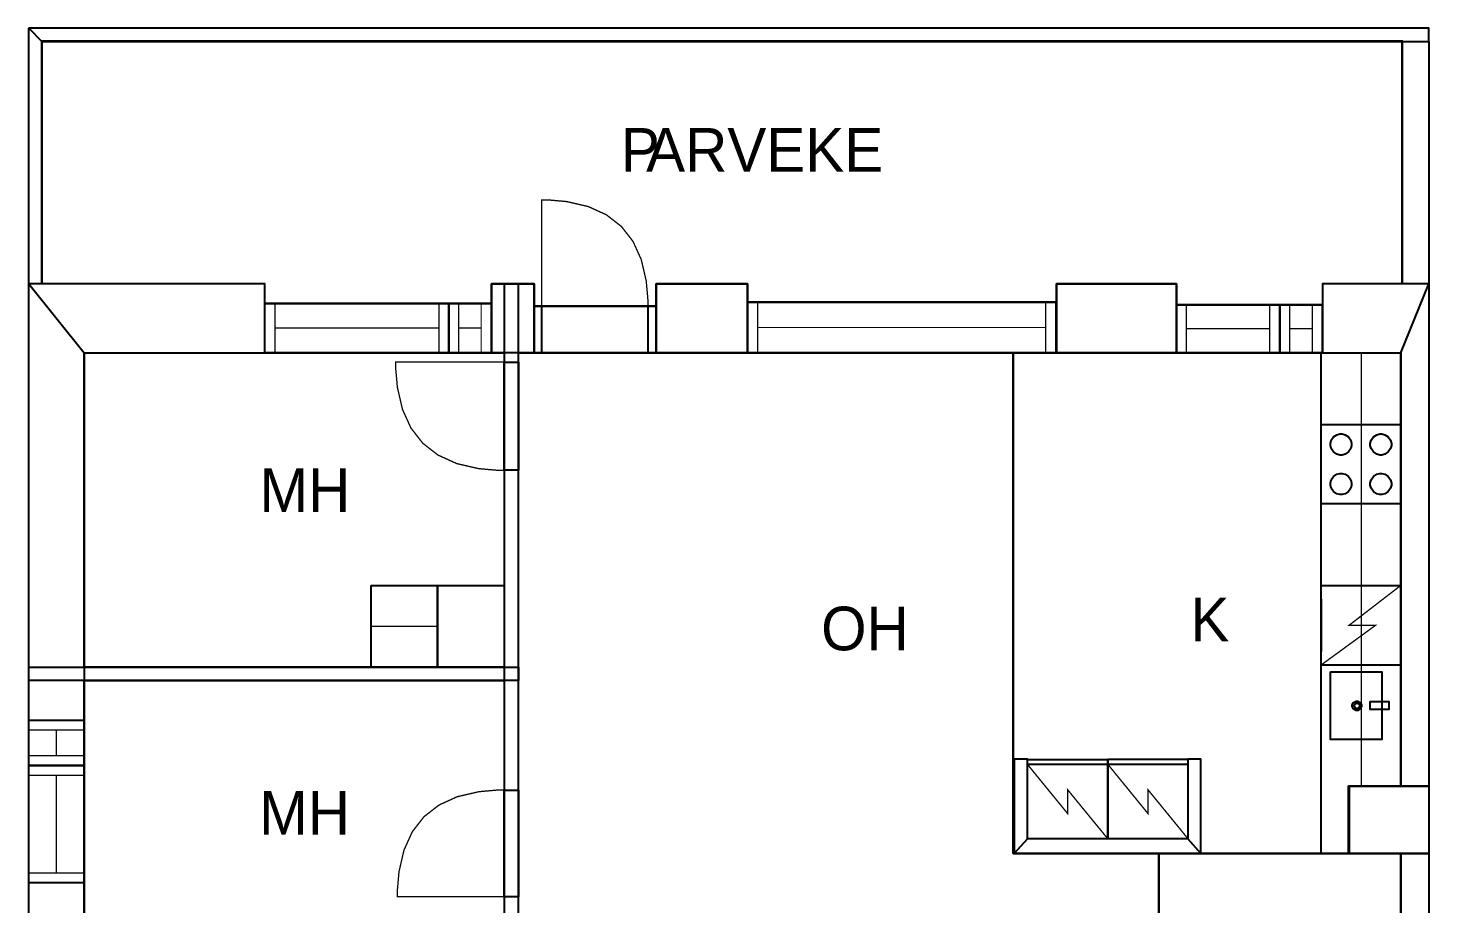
# Model space of a CAD drawing. Extents: x 0.4 to 11.5, y 0 to 12.5.
# Drawn here: x 0.43 to 11.45, y 5.57 to 12.46 of the extents above; entities that cross this region are included whole.
import ezdxf

# ---------------------------------------------------------------- set-up
doc = ezdxf.new("R2010")
doc.units = 0
doc.layers.get('0').update_dxf_attribs({"linetype": 'CONTINUOUS'})

msp = doc.modelspace()

# ---------------------------------------------------------------- linework, layer by layer
at = {"color": 0}
for points, const_width in [([(0.54221, 12.3538), (11.4511, 12.3538), (11.4511, 12.458), (0.438043, 12.458), (0.54221, 12.3538)], 0.002083), ([(0.438043, 10.4467), (0.438043, 12.458), (0.54221, 12.3538), (0.54221, 10.4467), (0.438043, 10.4467)], 0.002083), ([(11.2427, 10.4467), (10.6151, 10.4467), (10.6151, 10.2805), (9.4655, 10.2805), (9.4655, 10.4467), (8.52154, 10.4467), (8.52154, 10.3014), (6.09158, 10.3014), (6.09158, 10.4467), (5.37343, 10.4467), (5.37343, 10.2723), (4.41396, 10.2723), (4.41396, 10.4467), (4.0779, 10.4467), (4.0779, 10.2917), (2.29617, 10.2917), (2.29617, 10.4467), (0.54221, 10.4467), (0.54221, 12.3587), (11.2427, 12.3587), (11.2427, 10.4467)], 0.002083), ([(11.2427, 12.3538), (11.4511, 12.3538), (11.4511, 10.4467), (11.2427, 10.4467), (11.2427, 12.3538)], 0.002083), ([(5.30886, 10.2723), (5.30886, 10.3213), (5.29579, 10.4681), (5.25662, 10.6378), (5.19135, 10.7813), (5.10004, 10.8987), (4.98258, 10.9901), (4.83903, 11.0553), (4.66938, 11.0945), (4.52257, 11.1075), (4.47364, 11.1075), (4.47364, 10.2723), (5.30886, 10.2723)], 0.010417), ([(0.875543, 9.905), (2.29617, 9.905), (2.29617, 10.4467), (0.438043, 10.4467), (0.875543, 9.905)], 0.002083), ([(0.438043, 0.957411), (0.438043, 10.4467), (0.875543, 9.905), (0.875543, 1.17616), (0.438043, 0.957411)], 0.002083), ([(4.0779, 10.4467), (4.41396, 10.4467), (4.41396, 9.905), (4.0779, 9.905), (4.0779, 10.4467)], 0.002083), ([(4.29096, 3.64968), (4.29096, 10.4467), (4.1774, 10.4467), (4.1774, 3.54551), (4.29096, 3.64968)], 0.002083), ([(5.37343, 10.4467), (6.09158, 10.4467), (6.09158, 9.905), (5.37343, 9.905), (5.37343, 10.4467)], 0.002083), ([(8.52154, 10.4467), (9.4655, 10.4467), (9.4655, 9.905), (8.52154, 9.905), (8.52154, 10.4467)], 0.002083), ([(10.6151, 9.905), (11.2323, 9.905), (11.4511, 10.4467), (10.6151, 10.4467), (10.6151, 9.905)], 0.002083), ([(11.4511, 10.4467), (11.4511, 6.4924), (11.2323, 6.4924), (11.2323, 9.905), (11.4511, 10.4467)], 0.002083), ([(2.29665, 10.2917), (3.74333, 10.2917), (3.74333, 9.905), (2.29665, 9.905), (2.29665, 10.2917)], 0.010417), ([(2.29665, 10.2917), (3.74333, 10.2917), (3.74333, 9.905), (2.29665, 9.905), (2.29665, 10.2917)], 0.010417), ([(2.29617, 10.2917), (4.0779, 10.2917), (4.0779, 9.905), (2.29617, 9.905), (2.29617, 10.2917)], 0.002083), ([(3.74333, 10.2917), (4.07531, 10.2917), (4.07531, 9.905), (3.74333, 9.905), (3.74333, 10.2917)], 0.010417), ([(3.74333, 10.2917), (4.07531, 10.2917), (4.07531, 9.905), (3.74333, 9.905), (3.74333, 10.2917)], 0.010417), ([(4.41396, 10.2723), (5.37343, 10.2723), (5.37343, 9.905), (4.41396, 9.905), (4.41396, 10.2723)], 0.002083), ([(4.47374, 10.2723), (5.30886, 10.2723), (5.30886, 9.905), (4.47374, 9.905), (4.47374, 10.2723)], 0.010417), ([(4.47374, 10.2723), (5.30886, 10.2723), (5.30886, 9.905), (4.47374, 9.905), (4.47374, 10.2723)], 0.010417), ([(6.09511, 10.3014), (8.51676, 10.3014), (8.51676, 9.905), (6.09511, 9.905), (6.09511, 10.3014)], 0.010417), ([(6.09511, 10.3014), (8.51676, 10.3014), (8.51676, 9.905), (6.09511, 9.905), (6.09511, 10.3014)], 0.010417), ([(6.09158, 10.3014), (8.52154, 10.3014), (8.52154, 9.905), (6.09158, 9.905), (6.09158, 10.3014)], 0.002083), ([(9.46696, 10.2805), (10.2782, 10.2805), (10.2782, 9.905), (9.46696, 9.905), (9.46696, 10.2805)], 0.010417), ([(9.46696, 10.2805), (10.2782, 10.2805), (10.2782, 9.905), (9.46696, 9.905), (9.46696, 10.2805)], 0.010417), ([(9.4655, 10.2805), (10.6151, 10.2805), (10.6151, 9.905), (9.4655, 9.905), (9.4655, 10.2805)], 0.002083), ([(10.2782, 10.2805), (10.6134, 10.2805), (10.6134, 9.905), (10.2782, 9.905), (10.2782, 10.2805)], 0.010417), ([(10.2782, 10.2805), (10.6134, 10.2805), (10.6134, 9.905), (10.2782, 9.905), (10.2782, 10.2805)], 0.010417), ([(4.1774, 8.97906), (4.12744, 8.97906), (3.9776, 8.9924), (3.80447, 9.03233), (3.65793, 9.09896), (3.53808, 9.19217), (3.44482, 9.31207), (3.37825, 9.45856), (3.33826, 9.63167), (3.32497, 9.78153), (3.32497, 9.83143), (4.1774, 9.83143), (4.1774, 8.97906)], 0.010417), ([(4.1774, 9.83143), (4.29096, 9.83143), (4.29096, 8.97906), (4.1774, 8.97906), (4.1774, 9.83143)], 0.010417), ([(4.1774, 9.83143), (4.29096, 9.83143), (4.29096, 8.97906), (4.1774, 8.97906), (4.1774, 9.83143)], 0.010417), ([(10.6038, 9.905), (11.2323, 9.905), (11.2323, 6.4924), (10.8242, 6.4924), (10.8242, 5.96376), (10.6036, 5.96376), (10.6038, 9.905)], 0.010417), ([(10.9198, 9.90522), (10.9198, 6.4924), (11.2323, 6.4924), (11.2323, 9.90522), (10.9198, 9.90522)], 0.010417), ([(10.604, 9.34022), (10.604, 8.71485), (11.2321, 8.71485), (11.2321, 9.34022), (10.604, 9.34022)], 0.010417), ([(10.7607, 9.0995), (10.7526, 9.0995), (10.7282, 9.10607), (10.7017, 9.12392), (10.6839, 9.15039), (10.6774, 9.17475), (10.6774, 9.18283), (10.6774, 9.19097), (10.6839, 9.21528), (10.7017, 9.24175), (10.7282, 9.25965), (10.7526, 9.26617), (10.7607, 9.26617), (10.7688, 9.26617), (10.7931, 9.25965), (10.8196, 9.24175), (10.8375, 9.21528), (10.844, 9.19097), (10.844, 9.18283), (10.844, 9.17475), (10.8375, 9.15039), (10.8196, 9.12392), (10.7931, 9.10607), (10.7688, 9.0995), (10.7607, 9.0995)], 0.010417), ([(11.0739, 9.0995), (11.0658, 9.0995), (11.0414, 9.10607), (11.015, 9.12392), (10.9971, 9.15039), (10.9906, 9.17475), (10.9906, 9.18283), (10.9906, 9.19097), (10.9971, 9.21528), (11.015, 9.24175), (11.0414, 9.25965), (11.0658, 9.26617), (11.0739, 9.26617), (11.082, 9.26617), (11.1063, 9.25965), (11.1329, 9.24175), (11.1507, 9.21528), (11.1573, 9.19097), (11.1573, 9.18283), (11.1573, 9.17475), (11.1507, 9.15039), (11.1329, 9.12392), (11.1063, 9.10607), (11.082, 9.0995), (11.0739, 9.0995)], 0.010417), ([(10.7607, 8.78749), (10.7526, 8.78749), (10.7282, 8.79406), (10.7017, 8.8119), (10.6839, 8.83843), (10.6774, 8.86274), (10.6774, 8.87082), (10.6774, 8.87896), (10.6839, 8.90332), (10.7017, 8.92979), (10.7282, 8.94764), (10.7526, 8.95415), (10.7607, 8.95415), (10.7688, 8.95415), (10.7931, 8.94764), (10.8196, 8.92979), (10.8375, 8.90332), (10.844, 8.87896), (10.844, 8.87082), (10.844, 8.86274), (10.8375, 8.83843), (10.8196, 8.8119), (10.7931, 8.79406), (10.7688, 8.78749), (10.7607, 8.78749)], 0.010417), ([(11.0739, 8.78749), (11.0658, 8.78749), (11.0414, 8.79406), (11.015, 8.8119), (10.9971, 8.83843), (10.9906, 8.86274), (10.9906, 8.87082), (10.9906, 8.87896), (10.9971, 8.90332), (11.015, 8.92979), (11.0414, 8.94764), (11.0658, 8.95415), (11.0739, 8.95415), (11.082, 8.95415), (11.1063, 8.94764), (11.1329, 8.92979), (11.1507, 8.90332), (11.1573, 8.87896), (11.1573, 8.87082), (11.1573, 8.86274), (11.1507, 8.83843), (11.1329, 8.8119), (11.1063, 8.79406), (11.082, 8.78749), (11.0739, 8.78749)], 0.010417), ([(3.13249, 8.07319), (3.65272, 8.07319), (3.65272, 7.43099), (3.13249, 7.43099), (3.13249, 8.07319)], 0.010417), ([(3.65272, 8.07161), (4.17774, 8.07161), (4.17774, 7.42919), (3.65272, 7.42919), (3.65272, 8.07161)], 0.010417), ([(10.6037, 8.07135), (10.6037, 7.44635), (11.2287, 7.44635), (11.2287, 8.07135), (10.6037, 8.07135)], 0.010417), ([(0.438043, 7.42914), (4.29096, 7.42914), (4.29096, 7.32497), (0.438043, 7.32497), (0.438043, 7.42914)], 0.002083), ([(10.6785, 7.39301), (10.6785, 6.85986), (11.0813, 6.85986), (11.0813, 7.39301), (10.6785, 7.39301)], 0.010417), ([(10.8858, 7.08996), (10.8793, 7.08996), (10.86, 7.10064), (10.8493, 7.12001), (10.8493, 7.12642), (10.8493, 7.13286), (10.86, 7.15224), (10.8793, 7.16287), (10.8858, 7.16287), (10.8922, 7.16287), (10.9116, 7.15224), (10.9222, 7.13286), (10.9222, 7.12642), (10.9222, 7.12001), (10.9116, 7.10064), (10.8922, 7.08996), (10.8858, 7.08996)], 0.008333), ([(10.9905, 7.15842), (10.9905, 7.09592), (11.1363, 7.09592), (11.1363, 7.15842), (10.9905, 7.15842)], 0.010417), ([(10.8858, 7.10558), (10.8821, 7.10558), (10.871, 7.11171), (10.865, 7.12278), (10.865, 7.12642), (10.865, 7.1301), (10.871, 7.14117), (10.8821, 7.14725), (10.8858, 7.14725), (10.8894, 7.14725), (10.9005, 7.14117), (10.9066, 7.1301), (10.9066, 7.12642), (10.9066, 7.12278), (10.9005, 7.11171), (10.8894, 7.10558), (10.8858, 7.10558)], 0.008333), ([(0.438043, 7.01313), (0.875543, 7.01313), (0.875543, 6.65582), (0.438043, 6.65582), (0.438043, 7.01313)], 0.010417), ([(0.438043, 7.01313), (0.875543, 7.01313), (0.875543, 6.65582), (0.438043, 6.65582), (0.438043, 7.01313)], 0.010417), ([(0.438043, 6.65582), (0.875543, 6.65582), (0.875543, 5.73242), (0.438043, 5.73242), (0.438043, 6.65582)], 0.010417), ([(0.438043, 6.65582), (0.875543, 6.65582), (0.875543, 5.73242), (0.438043, 5.73242), (0.438043, 6.65582)], 0.010417), ([(8.18918, 6.70628), (8.18918, 5.96376), (8.29335, 6.07915), (8.29335, 6.70628), (8.18918, 6.70628)], 0.002083), ([(8.29335, 6.70426), (8.92594, 6.70426), (8.92594, 6.07926), (8.29335, 6.07926), (8.29335, 6.70426)], 0.010544), ([(8.29335, 6.70426), (8.92594, 6.70426), (8.92594, 6.6626), (8.29335, 6.6626), (8.29335, 6.70426)], 0.010544), ([(8.92594, 6.70443), (9.55707, 6.70443), (9.55707, 6.07943), (8.92594, 6.07943), (8.92594, 6.70443)], 0.010519), ([(8.92594, 6.70443), (9.55707, 6.70443), (9.55707, 6.66276), (8.92594, 6.66276), (8.92594, 6.70443)], 0.010519), ([(9.65875, 5.96376), (9.65875, 6.70628), (9.55458, 6.70628), (9.55458, 6.07915), (9.65875, 5.96376)], 0.002083), ([(4.1774, 6.46283), (4.12819, 6.46283), (3.98058, 6.44976), (3.81006, 6.41038), (3.66575, 6.34478), (3.54769, 6.25293), (3.45589, 6.13488), (3.39031, 5.99056), (3.35092, 5.82004), (3.33783, 5.67242), (3.33783, 5.62321), (4.1774, 5.62321), (4.1774, 6.46283)], 0.010417), ([(4.1774, 6.46283), (4.29096, 6.46283), (4.29096, 5.6231), (4.1774, 5.6231), (4.1774, 6.46283)], 0.010417), ([(4.1774, 6.46283), (4.29096, 6.46283), (4.29096, 5.6231), (4.1774, 5.6231), (4.1774, 6.46283)], 0.010417), ([(10.8209, 6.4924), (11.4511, 6.4924), (11.4511, 5.96376), (10.8209, 5.96376), (10.8209, 6.4924)], 0.002083), ([(8.18918, 5.96376), (9.65875, 5.96376), (9.55458, 6.07915), (8.29335, 6.07915), (8.18918, 5.96376)], 0.002083), ([(11.4511, 5.96376), (11.4511, 0.957411), (11.2323, 1.17616), (11.2323, 5.96376), (11.4511, 5.96376)], 0.002083)]:
    msp.add_lwpolyline(points, close=True, dxfattribs=dict(at, const_width=const_width))
at = {"color": 7}
for points in [[(0.438043, 10.4467), (0.438043, 12.458), (0.54221, 12.3538), (0.54221, 10.4467), (0.438043, 10.4467)], [(0.54221, 12.3538), (11.4511, 12.3538), (11.4511, 12.458), (0.438043, 12.458), (0.54221, 12.3538)], [(11.2427, 10.4467), (10.6151, 10.4467), (10.6151, 10.2805), (9.4655, 10.2805), (9.4655, 10.4467), (8.52154, 10.4467), (8.52154, 10.3014), (6.09158, 10.3014), (6.09158, 10.4467), (5.37343, 10.4467), (5.37343, 10.2723), (4.41396, 10.2723), (4.41396, 10.4467), (4.0779, 10.4467), (4.0779, 10.2917), (2.29617, 10.2917), (2.29617, 10.4467), (0.54221, 10.4467), (0.54221, 12.3587), (11.2427, 12.3587), (11.2427, 10.4467)], [(2.29665, 10.2917), (3.74333, 10.2917), (3.74333, 9.905), (2.29665, 9.905), (2.29665, 10.2917)], [(2.29665, 10.2917), (3.74333, 10.2917), (3.74333, 9.905), (2.29665, 9.905), (2.29665, 10.2917)], [(3.74333, 10.2917), (4.07531, 10.2917), (4.07531, 9.905), (3.74333, 9.905), (3.74333, 10.2917)], [(3.74333, 10.2917), (4.07531, 10.2917), (4.07531, 9.905), (3.74333, 9.905), (3.74333, 10.2917)], [(4.47374, 10.2723), (5.30886, 10.2723), (5.30886, 9.905), (4.47374, 9.905), (4.47374, 10.2723)], [(4.47374, 10.2723), (5.30886, 10.2723), (5.30886, 9.905), (4.47374, 9.905), (4.47374, 10.2723)], [(6.09511, 10.3014), (8.51676, 10.3014), (8.51676, 9.905), (6.09511, 9.905), (6.09511, 10.3014)], [(6.09511, 10.3014), (8.51676, 10.3014), (8.51676, 9.905), (6.09511, 9.905), (6.09511, 10.3014)], [(9.46696, 10.2805), (10.2782, 10.2805), (10.2782, 9.905), (9.46696, 9.905), (9.46696, 10.2805)], [(9.46696, 10.2805), (10.2782, 10.2805), (10.2782, 9.905), (9.46696, 9.905), (9.46696, 10.2805)], [(10.2782, 10.2805), (10.6134, 10.2805), (10.6134, 9.905), (10.2782, 9.905), (10.2782, 10.2805)], [(10.2782, 10.2805), (10.6134, 10.2805), (10.6134, 9.905), (10.2782, 9.905), (10.2782, 10.2805)], [(0.875543, 9.905), (4.1774, 9.905), (4.1774, 7.42914), (0.875543, 7.42914), (0.875543, 9.905)], [(4.1774, 9.83143), (4.29096, 9.83143), (4.29096, 8.97906), (4.1774, 8.97906), (4.1774, 9.83143)], [(4.1774, 9.83143), (4.29096, 9.83143), (4.29096, 8.97906), (4.1774, 8.97906), (4.1774, 9.83143)], [(8.18083, 5.96376), (9.32856, 5.96376), (9.32856, 1.86811), (9.32742, 1.86811), (9.32742, 5.02274), (5.33789, 5.02274), (5.33789, 4.91857), (5.94575, 4.91857), (5.94575, 3.64968), (4.29096, 3.64968), (4.29096, 9.905), (8.18083, 9.905), (8.18083, 5.96376)], [(11.2323, 6.4924), (10.8209, 6.4924), (10.8209, 5.96376), (8.18083, 5.96376), (8.18083, 9.905), (11.2323, 9.905), (11.2323, 6.4924)], [(10.6038, 9.905), (11.2323, 9.905), (11.2323, 6.4924), (10.8242, 6.4924), (10.8242, 5.96376), (10.6036, 5.96376), (10.6038, 9.905)], [(10.604, 9.34022), (11.2321, 9.34022), (11.2321, 8.71485), (10.604, 8.71485), (10.604, 9.34022)], [(10.7607, 9.0995), (10.7526, 9.0995), (10.7282, 9.10607), (10.7017, 9.12392), (10.6839, 9.15039), (10.6774, 9.17475), (10.6774, 9.18283), (10.6774, 9.19097), (10.6839, 9.21528), (10.7017, 9.24175), (10.7282, 9.25965), (10.7526, 9.26617), (10.7607, 9.26617), (10.7688, 9.26617), (10.7931, 9.25965), (10.8196, 9.24175), (10.8375, 9.21528), (10.844, 9.19097), (10.844, 9.18283), (10.844, 9.17475), (10.8375, 9.15039), (10.8196, 9.12392), (10.7931, 9.10607), (10.7688, 9.0995), (10.7607, 9.0995)], [(11.0739, 9.0995), (11.0658, 9.0995), (11.0414, 9.10607), (11.015, 9.12392), (10.9971, 9.15039), (10.9906, 9.17475), (10.9906, 9.18283), (10.9906, 9.19097), (10.9971, 9.21528), (11.015, 9.24175), (11.0414, 9.25965), (11.0658, 9.26617), (11.0739, 9.26617), (11.082, 9.26617), (11.1063, 9.25965), (11.1329, 9.24175), (11.1507, 9.21528), (11.1573, 9.19097), (11.1573, 9.18283), (11.1573, 9.17475), (11.1507, 9.15039), (11.1329, 9.12392), (11.1063, 9.10607), (11.082, 9.0995), (11.0739, 9.0995)], [(10.7607, 8.78749), (10.7526, 8.78749), (10.7282, 8.79406), (10.7017, 8.8119), (10.6839, 8.83843), (10.6774, 8.86274), (10.6774, 8.87082), (10.6774, 8.87896), (10.6839, 8.90332), (10.7017, 8.92979), (10.7282, 8.94764), (10.7526, 8.95415), (10.7607, 8.95415), (10.7688, 8.95415), (10.7931, 8.94764), (10.8196, 8.92979), (10.8375, 8.90332), (10.844, 8.87896), (10.844, 8.87082), (10.844, 8.86274), (10.8375, 8.83843), (10.8196, 8.8119), (10.7931, 8.79406), (10.7688, 8.78749), (10.7607, 8.78749)], [(11.0739, 8.78749), (11.0658, 8.78749), (11.0414, 8.79406), (11.015, 8.8119), (10.9971, 8.83843), (10.9906, 8.86274), (10.9906, 8.87082), (10.9906, 8.87896), (10.9971, 8.90332), (11.015, 8.92979), (11.0414, 8.94764), (11.0658, 8.95415), (11.0739, 8.95415), (11.082, 8.95415), (11.1063, 8.94764), (11.1329, 8.92979), (11.1507, 8.90332), (11.1573, 8.87896), (11.1573, 8.87082), (11.1573, 8.86274), (11.1507, 8.83843), (11.1329, 8.8119), (11.1063, 8.79406), (11.082, 8.78749), (11.0739, 8.78749)], [(3.13249, 8.07319), (3.65272, 8.07319), (3.65272, 7.43099), (3.13249, 7.43099), (3.13249, 8.07319)], [(3.65272, 8.07161), (4.17774, 8.07161), (4.17774, 7.42919), (3.65272, 7.42919), (3.65272, 8.07161)], [(10.6037, 8.07135), (11.2287, 8.07135), (11.2287, 7.44635), (10.6037, 7.44635), (10.6037, 8.07135)], [(10.6785, 7.39301), (11.0813, 7.39301), (11.0813, 6.85986), (10.6785, 6.85986), (10.6785, 7.39301)], [(0.875543, 7.32497), (4.1774, 7.32497), (4.1774, 4.86458), (0.875543, 4.86458), (0.875543, 7.32497)], [(10.8858, 7.08996), (10.8793, 7.08996), (10.86, 7.10064), (10.8493, 7.12001), (10.8493, 7.12642), (10.8493, 7.13286), (10.86, 7.15224), (10.8793, 7.16287), (10.8858, 7.16287), (10.8922, 7.16287), (10.9116, 7.15224), (10.9222, 7.13286), (10.9222, 7.12642), (10.9222, 7.12001), (10.9116, 7.10064), (10.8922, 7.08996), (10.8858, 7.08996)], [(10.8858, 7.10558), (10.8821, 7.10558), (10.871, 7.11171), (10.865, 7.12278), (10.865, 7.12642), (10.865, 7.1301), (10.871, 7.14117), (10.8821, 7.14725), (10.8858, 7.14725), (10.8894, 7.14725), (10.9005, 7.14117), (10.9066, 7.1301), (10.9066, 7.12642), (10.9066, 7.12278), (10.9005, 7.11171), (10.8894, 7.10558), (10.8858, 7.10558)], [(10.9905, 7.15842), (11.1363, 7.15842), (11.1363, 7.09592), (10.9905, 7.09592), (10.9905, 7.15842)], [(0.438043, 7.01313), (0.875543, 7.01313), (0.875543, 6.65582), (0.438043, 6.65582), (0.438043, 7.01313)], [(0.438043, 7.01313), (0.875543, 7.01313), (0.875543, 6.65582), (0.438043, 6.65582), (0.438043, 7.01313)], [(0.438043, 6.65582), (0.875543, 6.65582), (0.875543, 5.73242), (0.438043, 5.73242), (0.438043, 6.65582)], [(0.438043, 6.65582), (0.875543, 6.65582), (0.875543, 5.73242), (0.438043, 5.73242), (0.438043, 6.65582)], [(8.29335, 6.70426), (8.92594, 6.70426), (8.92594, 6.07926), (8.29335, 6.07926), (8.29335, 6.70426)], [(8.29335, 6.70426), (8.92594, 6.70426), (8.92594, 6.6626), (8.29335, 6.6626), (8.29335, 6.70426)], [(8.92594, 6.70443), (9.55707, 6.70443), (9.55707, 6.07943), (8.92594, 6.07943), (8.92594, 6.70443)], [(8.92594, 6.70443), (9.55707, 6.70443), (9.55707, 6.66276), (8.92594, 6.66276), (8.92594, 6.70443)], [(4.1774, 6.46283), (4.29096, 6.46283), (4.29096, 5.6231), (4.1774, 5.6231), (4.1774, 6.46283)], [(4.1774, 6.46283), (4.29096, 6.46283), (4.29096, 5.6231), (4.1774, 5.6231), (4.1774, 6.46283)], [(11.2323, 1.17616), (9.95269, 1.17616), (9.95269, 1.86811), (9.32856, 1.86811), (9.32856, 5.96376), (11.2323, 5.96376), (11.2323, 1.17616)]]:
    msp.add_lwpolyline(points, close=True, dxfattribs=at)
at = {"color": 0}
for points in [[(11.2427, 12.3538), (11.4511, 12.3538), (11.4511, 10.4467), (11.2427, 10.4467), (11.2427, 12.3538)], [(0.875543, 9.905), (2.29617, 9.905), (2.29617, 10.4467), (0.438043, 10.4467), (0.875543, 9.905)], [(0.438043, 0.957411), (0.438043, 10.4467), (0.875543, 9.905), (0.875543, 1.17616), (0.438043, 0.957411)], [(4.0779, 10.4467), (4.41396, 10.4467), (4.41396, 9.905), (4.0779, 9.905), (4.0779, 10.4467)], [(4.29096, 3.64968), (4.29096, 10.4467), (4.1774, 10.4467), (4.1774, 3.54551), (4.29096, 3.64968)], [(5.37343, 10.4467), (6.09158, 10.4467), (6.09158, 9.905), (5.37343, 9.905), (5.37343, 10.4467)], [(8.52154, 10.4467), (9.4655, 10.4467), (9.4655, 9.905), (8.52154, 9.905), (8.52154, 10.4467)], [(10.6151, 9.905), (11.2323, 9.905), (11.4511, 10.4467), (10.6151, 10.4467), (10.6151, 9.905)], [(11.4511, 10.4467), (11.4511, 6.4924), (11.2323, 6.4924), (11.2323, 9.905), (11.4511, 10.4467)], [(2.29617, 10.2917), (4.0779, 10.2917), (4.0779, 9.905), (2.29617, 9.905), (2.29617, 10.2917)], [(4.41396, 10.2723), (5.37343, 10.2723), (5.37343, 9.905), (4.41396, 9.905), (4.41396, 10.2723)], [(6.09158, 10.3014), (8.52154, 10.3014), (8.52154, 9.905), (6.09158, 9.905), (6.09158, 10.3014)], [(9.4655, 10.2805), (10.6151, 10.2805), (10.6151, 9.905), (9.4655, 9.905), (9.4655, 10.2805)], [(0.438043, 7.42914), (4.29096, 7.42914), (4.29096, 7.32497), (0.438043, 7.32497), (0.438043, 7.42914)], [(8.18918, 6.70628), (8.18918, 5.96376), (8.29335, 6.07915), (8.29335, 6.70628), (8.18918, 6.70628)], [(9.65875, 5.96376), (9.65875, 6.70628), (9.55458, 6.70628), (9.55458, 6.07915), (9.65875, 5.96376)], [(10.8209, 6.4924), (11.4511, 6.4924), (11.4511, 5.96376), (10.8209, 5.96376), (10.8209, 6.4924)], [(8.18918, 5.96376), (9.65875, 5.96376), (9.55458, 6.07915), (8.29335, 6.07915), (8.18918, 5.96376)], [(11.4511, 5.96376), (11.4511, 0.957411), (11.2323, 1.17616), (11.2323, 5.96376), (11.4511, 5.96376)]]:
    msp.add_lwpolyline(points, close=True, dxfattribs=at)
for points, const_width in [([(2.37478, 9.905), (2.37478, 10.2916)], 0.010417), ([(3.66525, 9.905), (3.66525, 10.2916)], 0.010417), ([(3.8215, 9.905), (3.8215, 10.2916)], 0.010417), ([(3.99724, 9.905), (3.99724, 10.2916)], 0.010417), ([(6.17329, 9.905), (6.17329, 10.3013)], 0.010417), ([(8.43869, 9.905), (8.43869, 10.3013)], 0.010417), ([(9.54508, 9.905), (9.54508, 10.2805)], 0.010417), ([(10.2001, 9.905), (10.2001, 10.2805)], 0.010417), ([(10.3563, 9.905), (10.3563, 10.2805)], 0.010417), ([(10.5353, 9.905), (10.5353, 10.2805)], 0.010417), ([(2.37478, 10.0983), (3.66525, 10.0983)], 0.010417), ([(3.8215, 10.0983), (3.99724, 10.0983)], 0.010417), ([(6.17329, 10.1032), (8.43869, 10.1032)], 0.010417), ([(9.54508, 10.0928), (10.2001, 10.0928)], 0.010417), ([(10.3563, 10.0928), (10.5353, 10.0928)], 0.010417), ([(11.2287, 8.07135), (10.8235, 7.75885), (11.0318, 7.75885), (10.6037, 7.44635)], 0.010417), ([(10.6079, 7.96718), (10.6079, 7.55257)], 0.010417), ([(0.438043, 6.93506), (0.875543, 6.93506)], 0.010417), ([(0.656793, 6.73394), (0.656793, 6.93506)], 0.010417), ([(0.438043, 6.73394), (0.875543, 6.73394)], 0.010417), ([(8.92594, 6.07926), (8.60965, 6.46576), (8.60965, 6.27826), (8.29335, 6.66575)], 0.010544), ([(9.55707, 6.07943), (9.24154, 6.46593), (9.24154, 6.27843), (8.92594, 6.6659)], 0.010519), ([(0.438043, 6.57769), (0.875543, 6.57769)], 0.010417), ([(0.656793, 5.81049), (0.656793, 6.57769)], 0.010417), ([(0.438043, 5.81049), (0.875543, 5.81049)], 0.010417)]:
    msp.add_lwpolyline(points, dxfattribs=dict(at, const_width=const_width))
at = {"color": 7, "const_width": 0.002083}
for points in [[(0.875543, 9.905), (4.1774, 9.905), (4.1774, 7.42914), (0.875543, 7.42914), (0.875543, 9.905)], [(8.18083, 5.96376), (9.32856, 5.96376), (9.32856, 1.86811), (9.32742, 1.86811), (9.32742, 5.02274), (5.33789, 5.02274), (5.33789, 4.91857), (5.94575, 4.91857), (5.94575, 3.64968), (4.29096, 3.64968), (4.29096, 9.905), (8.18083, 9.905), (8.18083, 5.96376)], [(11.2323, 6.4924), (10.8209, 6.4924), (10.8209, 5.96376), (8.18083, 5.96376), (8.18083, 9.905), (11.2323, 9.905), (11.2323, 6.4924)], [(0.875543, 7.32497), (4.1774, 7.32497), (4.1774, 4.86458), (0.875543, 4.86458), (0.875543, 7.32497)], [(11.2323, 1.17616), (9.95269, 1.17616), (9.95269, 1.86811), (9.32856, 1.86811), (9.32856, 5.96376), (11.2323, 5.96376), (11.2323, 1.17616)]]:
    msp.add_lwpolyline(points, close=True, dxfattribs=at)
at = {"color": 253, "const_width": 0.010417}
msp.add_lwpolyline([(3.65272, 7.75211), (3.13249, 7.75211)], dxfattribs=at)

# ---------------------------------------------------------------- texts
at = {"color": 0}
for s, p in [('P', (5.09608, 11.3294)), ('ARVEKE', (5.29508, 11.3294)), ('MH', (2.25347, 8.65106)), ('K', (9.57607, 7.63222)), ('OH', (6.67137, 7.56238)), ('MH', (2.25028, 6.11086))]:
    msp.add_text(s, height=0.34375, dxfattribs=at).set_placement(p)

doc.saveas('drawing.dxf')
